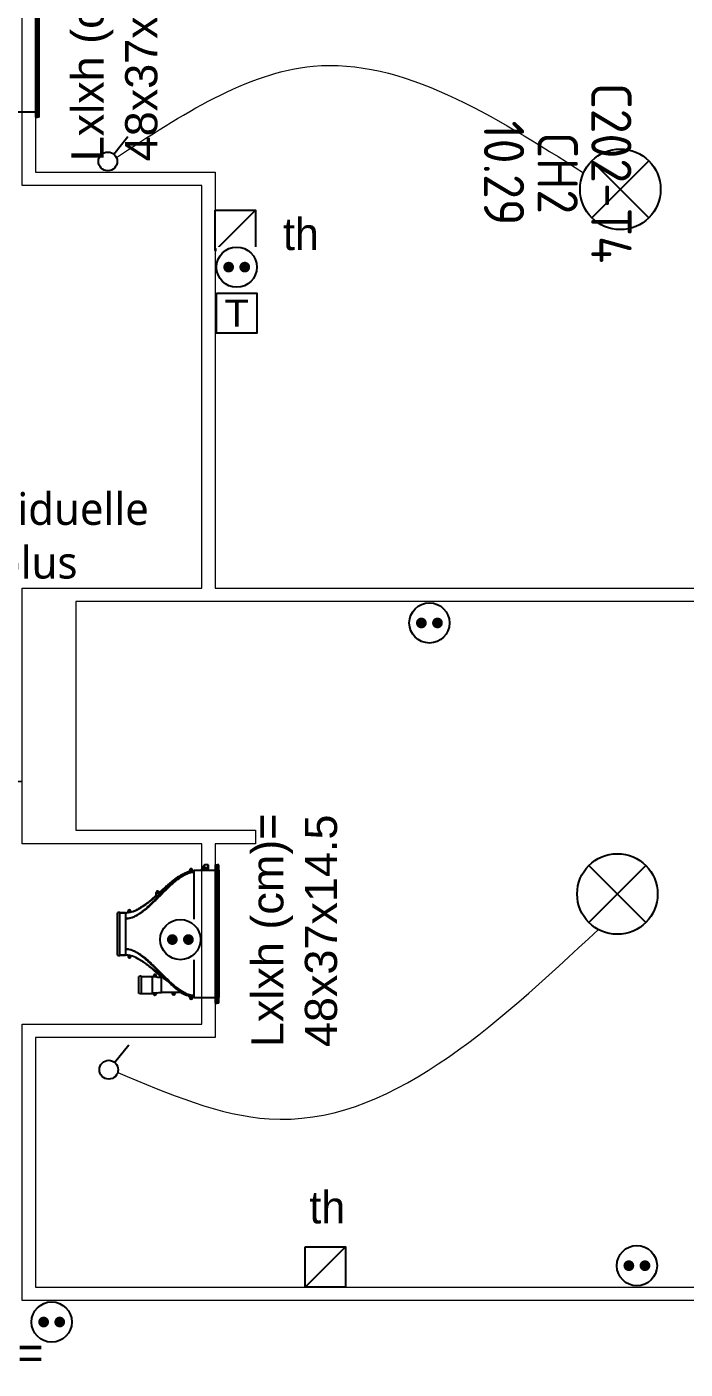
# Model space of a CAD drawing. Header units: millimetres. Extents: x 449410 to 506007, y -379864 to -318775.
# Drawn here: x 472084 to 474538, y -361281 to -356278 of the extents above; entities that cross this region are included whole.
import ezdxf
from ezdxf import colors
from ezdxf.entities.mleader import LeaderData, LeaderLine
from ezdxf.math import Vec2, Vec3

# ---------------------------------------------------------------- set-up
doc = ezdxf.new("R2010")
doc.units = ezdxf.units.MM
doc.set_wipeout_variables(frame=1)
doc.layers.add('_GAZELEC-RESERVATION', color=1, linetype='Continuous', lineweight=18)
for name, color, linetype in [('prlm-CHAUFF', 30, 'Continuous'), ('prlm-ELEC-CFA', 181, 'Continuous'), ('prlm-ELEC-CFO', 201, 'Continuous')]:
    doc.layers.add(name, color=color, linetype=linetype)
doc.layers.add('prlm-xpoly', color=7, linetype='Continuous', plot=False)
doc.styles.add('prlm-chauff', font='trebucbi.ttf', dxfattribs={"height": 18})
doc.styles.add('prlm-elec-cfa', font='comic.ttf', dxfattribs={"height": 12})
doc.styles.add('prlm-xpoly', font='isocp.shx', dxfattribs={"height": 15})
doc.styles.get("Standard").update_dxf_attribs({"font": 'arial.ttf'})

# ---------------------------------------------------------------- blocks, each defined once
blk = doc.blocks.new('xi.twintop')
at = {"layer": 'prlm-CHAUFF', "ltscale": 50}
for p, q in [((-8, 35.6), (8, 35.6)), ((-7.9, 36.5), (7.9, 36.5)), ((-7.9, 35.6), (-7.9, 33.5)), ((-7.9, 33.5), (-7.9, 35.6)), ((7.9, 35.6), (7.9, 33.5)), ((7.9, 33.5), (7.9, 35.6)), ((-8.61, 31.95), (-8.61, 32.05)), ((-8.61, 32.05), (-8.51, 32.05)), ((-8.51, 31.95), (-8.61, 31.95)), ((-8.51, 32.16), (-8.41, 32.16)), ((-8.51, 32.05), (-8.51, 32.16)), ((-8.51, 31.84), (-8.51, 31.95)), ((-8.41, 31.84), (-8.51, 31.84)), ((-7.9, 32.5), (-8.46, 32.5)), ((-8.46, 31.5), (-8.16, 31.5)), ((-8.41, 32.16), (-8.41, 32.05)), ((-8.41, 32.05), (-8.3, 32.05)), ((-8.3, 31.95), (-8.41, 31.95)), ((-8.41, 31.95), (-8.41, 31.84)), ((-8.3, 32.05), (-8.3, 31.95)), ((-8.16, 31.5), (-7.95, 32.18)), ((-7.9, 32.5), (-7.95, 32.18)), ((-5.67, 33.5), (-7.9, 33.5)), ((5.67, 33.5), (-5.67, 33.5)), ((7.9, 33.5), (5.67, 33.5)), ((7.95, 32.18), (7.9, 32.5)), ((7.9, 32.5), (8.46, 32.5)), ((8.16, 31.5), (7.95, 32.18)), ((8.46, 31.5), (8.16, 31.5)), ((8.3, 31.95), (8.3, 32.05)), ((8.3, 32.05), (8.41, 32.05)), ((8.41, 31.95), (8.3, 31.95)), ((8.41, 32.16), (8.51, 32.16)), ((8.41, 32.05), (8.41, 32.16)), ((8.41, 31.84), (8.41, 31.95)), ((8.51, 31.84), (8.41, 31.84)), ((8.51, 32.16), (8.51, 32.05)), ((8.51, 32.05), (8.61, 32.05)), ((8.61, 31.95), (8.51, 31.95)), ((8.51, 31.95), (8.51, 31.84)), ((8.61, 32.05), (8.61, 31.95)), ((-15.75, 27.6), (-22.25, 27.6)), ((-22.15, 28.5), (-15.85, 28.5)), ((-22.15, 27.6), (-22.15, 23.5)), ((-22.15, 27.6), (-22.15, 23.5)), ((-15.85, 27.6), (-15.85, 23.5)), ((-15.85, 27.6), (-15.85, 23.5)), ((-9.41, 28.48), (-9.41, 28.48)), ((9.12, 29.02), (9.09, 29.02)), ((9.41, 28.48), (9.38, 28.48)), ((-22.56, 22.55), (-22.45, 22.55)), ((-22.56, 22.45), (-22.56, 22.55)), ((-22.45, 22.45), (-22.56, 22.45)), ((-22.45, 22.66), (-22.35, 22.66)), ((-22.45, 22.55), (-22.45, 22.66)), ((-22.45, 22.34), (-22.45, 22.45)), ((-22.35, 22.34), (-22.45, 22.34)), ((-22.4, 23), (-21.97, 23)), ((-21.85, 22), (-22.4, 22)), ((-22.35, 22.66), (-22.35, 22.55)), ((-22.35, 22.55), (-22.24, 22.55)), ((-22.24, 22.45), (-22.35, 22.45)), ((-22.35, 22.45), (-22.35, 22.34)), ((-22.24, 22.55), (-22.24, 22.45)), ((-15.85, 23.5), (-22.15, 23.5)), ((-21.97, 23), (-21.85, 22.06)), ((-21.85, 22.06), (-21.85, 22)), ((-16.2, 19.84), (-14.13, 22)), ((-14.13, 22), (-16.2, 19.84)), ((-16.15, 22.06), (-16.03, 23)), ((-16.15, 22), (-16.15, 22.06)), ((-15.6, 22), (-16.15, 22)), ((-16.03, 23), (-15.6, 23)), ((-15.76, 22.45), (-15.76, 22.55)), ((-15.76, 22.55), (-15.65, 22.55)), ((-15.65, 22.45), (-15.76, 22.45)), ((-15.65, 22.66), (-15.55, 22.66)), ((-15.65, 22.55), (-15.65, 22.66)), ((-15.65, 22.34), (-15.65, 22.45)), ((-15.55, 22.34), (-15.65, 22.34)), ((-15.55, 22.66), (-15.55, 22.55)), ((-15.55, 22.55), (-15.44, 22.55)), ((-15.55, 22.45), (-15.55, 22.34)), ((-15.44, 22.45), (-15.55, 22.45)), ((-15.44, 22.55), (-15.44, 22.45)), ((14.83, 21), (13.83, 22)), ((13.83, 22), (15.44, 22)), ((15.44, 21), (14.83, 21)), ((15.28, 21.45), (15.28, 21.55)), ((15.28, 21.55), (15.39, 21.55)), ((15.39, 21.45), (15.28, 21.45)), ((15.39, 21.66), (15.49, 21.66)), ((15.39, 21.55), (15.39, 21.66)), ((15.39, 21.34), (15.39, 21.45)), ((15.49, 21.34), (15.39, 21.34)), ((15.49, 21.66), (15.49, 21.55)), ((15.49, 21.55), (15.6, 21.55)), ((15.49, 21.45), (15.49, 21.34)), ((15.6, 21.45), (15.49, 21.45)), ((15.6, 21.55), (15.6, 21.45)), ((-22.36, 15.45), (-22.36, 15.55)), ((-22.36, 15.55), (-22.25, 15.55)), ((-22.25, 15.45), (-22.36, 15.45)), ((-22.25, 15.66), (-22.15, 15.66)), ((-22.25, 15.55), (-22.25, 15.66)), ((-22.25, 15.34), (-22.25, 15.45)), ((-22.15, 15.34), (-22.25, 15.34)), ((-22.2, 16), (-21.65, 16)), ((-22.15, 15.66), (-22.15, 15.55)), ((-22.15, 15.55), (-22.04, 15.55)), ((-22.15, 15.45), (-22.15, 15.34)), ((-22.04, 15.45), (-22.15, 15.45)), ((-22.04, 15.55), (-22.04, 15.45)), ((-21.8, 20), (-16.2, 20)), ((-21.8, 16), (-21.8, 20)), ((-21.8, 16), (-21.8, 20)), ((-21.65, 16), (-21.65, 15)), ((-16.2, 19.84), (-16.2, 20)), ((-16.2, 19.84), (-16.2, 20)), ((-21.65, 15), (-22.2, 15)), ((-21.8, 12.88), (-21.8, 15)), ((-21.8, 12.88), (-21.8, 15)), ((-23.96, 8.95), (-23.96, 9.05)), ((-23.96, 9.05), (-23.85, 9.05)), ((-23.85, 8.95), (-23.96, 8.95)), ((-23.85, 9.16), (-23.75, 9.16)), ((-23.85, 9.05), (-23.85, 9.16)), ((-23.85, 8.84), (-23.85, 8.95)), ((-23.75, 8.84), (-23.85, 8.84)), ((-23.8, 9.5), (-23.19, 9.5)), ((-23.36, 8.5), (-23.8, 8.5)), ((-23.75, 9.16), (-23.75, 9.05)), ((-23.75, 9.05), (-23.64, 9.05)), ((-23.75, 8.95), (-23.75, 8.84)), ((-23.64, 8.95), (-23.75, 8.95)), ((23.7, 8), (-23.7, 8)), ((-23.7, 8), (-23.7, 0)), ((-23.64, 9.05), (-23.64, 8.95)), ((-23.36, 8.42), (-23.36, 8.5)), ((23.19, 9.5), (23.8, 9.5)), ((23.36, 8.42), (23.36, 8.5)), ((23.8, 8.5), (23.36, 8.5)), ((23.64, 8.95), (23.64, 9.05)), ((23.64, 9.05), (23.75, 9.05)), ((23.75, 8.95), (23.64, 8.95)), ((23.7, 8), (23.7, 0)), ((23.75, 9.16), (23.85, 9.16)), ((23.75, 9.05), (23.75, 9.16)), ((23.75, 8.84), (23.75, 8.95)), ((23.85, 8.84), (23.75, 8.84)), ((23.85, 9.16), (23.85, 9.05)), ((23.85, 9.05), (23.96, 9.05)), ((23.85, 8.95), (23.85, 8.84)), ((23.96, 8.95), (23.85, 8.95)), ((23.96, 9.05), (23.96, 8.95)), ((-25.75, 0), (-25.75, -0.73)), ((25.75, 0), (-25.75, 0)), ((24.18, 4.47), (23.7, 4.81)), ((24.06, 4.42), (23.7, 4.66)), ((23.7, 2.6), (24.06, 2.6)), ((23.7, 2.57), (23.73, 2.6)), ((23.79, 2.6), (23.88, 2.51)), ((23.88, 2.51), (23.97, 2.6)), ((24.04, 2.6), (24.13, 2.51)), ((24.06, 2.6), (24.06, 4.42)), ((24.64, 4.04), (24.06, 4.42)), ((24.64, 2.6), (24.06, 2.6)), ((24.13, 2.51), (24.22, 2.6)), ((24.2, 4.46), (24.18, 4.47)), ((24.18, 2.56), (24.24, 2.51)), ((24.54, 4.24), (24.2, 4.46)), ((24.24, 2.51), (24.3, 2.58)), ((24.28, 2.6), (24.37, 2.51)), ((24.35, 4.85), (24.33, 4.89)), ((24.35, 4.36), (24.35, 4.85)), ((24.35, 4.85), (24.36, 4.85)), ((24.37, 2.51), (24.46, 2.6)), ((24.41, 4.79), (24.43, 4.83)), ((24.41, 4.79), (24.41, 4.32)), ((25.01, 4.43), (24.41, 4.79)), ((24.42, 2.57), (24.48, 2.51)), ((24.43, 4.83), (25.04, 4.47)), ((24.48, 2.51), (24.56, 2.58)), ((24.54, 2.6), (24.63, 2.51)), ((24.63, 2.51), (24.72, 2.6)), ((24.64, 4.04), (24.72, 4.01)), ((24.64, 2.6), (24.64, 4.04)), ((24.72, 2.65), (24.64, 2.6)), ((24.64, 2.6), (24.64, 2.6)), ((25.66, 2.6), (24.64, 2.6)), ((24.7, 2.58), (24.77, 2.51)), ((24.72, 4.01), (24.72, 2.65)), ((24.72, 2.65), (25.71, 2.65)), ((24.73, 2.6), (24.82, 2.51)), ((24.77, 2.51), (24.79, 2.53)), ((24.82, 2.51), (24.91, 2.6)), ((24.9, 2.59), (24.98, 2.51)), ((24.98, 2.51), (25.07, 2.6)), ((25.04, 4.47), (25.01, 4.43)), ((25.01, 4.25), (25.01, 4.43)), ((25.02, 4.42), (25.01, 4.43)), ((25.06, 4.46), (25.02, 4.42)), ((25.02, 4.42), (25.02, 4.25)), ((25.28, 4.25), (25.02, 4.42)), ((25.02, 2.54), (25.05, 2.51)), ((25.04, 4.47), (25.06, 4.46)), ((25.05, 2.51), (25.09, 2.55)), ((25.06, 4.46), (25.39, 4.24)), ((25.06, 2.58), (25.13, 2.51)), ((25.13, 2.51), (25.22, 2.6)), ((25.19, 2.57), (25.25, 2.51)), ((25.25, 2.51), (25.34, 2.6)), ((25.27, 2.53), (25.29, 2.51)), ((25.29, 2.51), (25.32, 2.54)), ((25.31, 2.56), (25.36, 2.51)), ((25.36, 2.51), (25.45, 2.6)), ((25.4, 2.55), (25.44, 2.51)), ((25.44, 2.51), (25.53, 2.6)), ((25.48, 2.54), (25.51, 2.51)), ((25.51, 2.51), (25.6, 2.6)), ((25.53, 2.53), (25.55, 2.51)), ((25.55, 2.51), (25.64, 2.6)), ((25.71, 2.65), (25.66, 2.6)), ((25.66, 2.6), (25.66, 2.6)), ((25.71, 2.65), (25.71, 4.01)), ((25.75, 0), (25.75, -0.73)), ((-25.75, -0.81), (-25.75, -0.73)), ((-25.75, -0.73), (25.75, -0.73)), ((-25.75, -1.3), (-25.75, -0.81)), ((25.75, -0.81), (-25.75, -0.81)), ((-25.75, -1.3), (25.75, -1.3)), ((23.75, -0.99), (-23.75, -0.99)), ((-23.75, -1.06), (-23.75, -0.99)), ((-23.55, -0.99), (-23.75, -1.06)), ((-23.75, -1.06), (23.75, -1.06)), ((23.75, -1.11), (-23.75, -1.11)), ((-23.75, -1.16), (-23.75, -1.11)), ((-23.59, -1.11), (-23.75, -1.16)), ((-23.75, -1.16), (23.75, -1.16)), ((23.75, -1.2), (-23.75, -1.2)), ((-23.75, -1.23), (-23.75, -1.2)), ((-23.64, -1.2), (-23.75, -1.23)), ((-23.75, -1.23), (23.75, -1.23)), ((23.75, -1.26), (-23.75, -1.26)), ((-23.75, -1.28), (-23.75, -1.26)), ((-23.68, -1.26), (-23.75, -1.28)), ((-23.75, -1.28), (23.75, -1.28)), ((23.75, -1.29), (-23.75, -1.29)), ((-23.75, -1.3), (-23.75, -1.29)), ((-23.73, -1.29), (-23.75, -1.3)), ((-23.75, -1.3), (23.75, -1.3)), ((23.75, -1.06), (23.55, -0.99)), ((23.75, -1.16), (23.59, -1.11)), ((23.75, -1.23), (23.64, -1.2)), ((23.75, -1.28), (23.68, -1.26)), ((23.75, -1.3), (23.73, -1.29)), ((23.75, -0.99), (23.75, -1.06)), ((23.75, -1.11), (23.75, -1.16)), ((23.75, -1.2), (23.75, -1.23)), ((23.75, -1.26), (23.75, -1.28)), ((23.75, -1.29), (23.75, -1.3)), ((25.75, -0.73), (25.75, -0.81)), ((25.75, -1.3), (25.75, -0.81))]:
    blk.add_line(p, q, dxfattribs=at)
for centre, radius in [((-8.46, 32), 0.3), ((-8.46, 32), 0.25), ((8.46, 32), 0.3), ((8.46, 32), 0.25), ((-22.4, 22.5), 0.3), ((-22.4, 22.5), 0.25), ((-15.6, 22.5), 0.3), ((-15.6, 22.5), 0.25), ((15.44, 21.5), 0.3), ((15.44, 21.5), 0.25), ((-22.2, 15.5), 0.3), ((-22.2, 15.5), 0.25), ((-23.8, 9), 0.3), ((-23.8, 9), 0.25), ((23.8, 9), 0.3), ((23.8, 9), 0.25)]:
    blk.add_circle(centre, radius, dxfattribs=at)
for centre, radius, start, end in [((-6.01, 35.83), 2, 160.5755, 186.7441), ((-6.01, 35.83), 2, 160.5755, 186.7441), ((6.01, 35.83), 2, 353.2559, 19.4245), ((6.01, 35.83), 2, 353.2559, 19.4245), ((-19.51, 34.47), 11.74, 332.3321, 345.441), ((-19.16, 34.32), 11.35, 332.1374, 345.6929), ((-8.46, 32), 0.5, 90, 270), ((-15.67, 33.51), 7.77, 352.5456, 359.9423), ((-15.72, 33.51), 7.82, 352.5763, 359.9264), ((-15.07, 33.49), 7.17, 352.0923, 353.5448), ((-15.07, 33.49), 7.17, 353.9053, 0.1157), ((15.11, 33.49), 7.25, 179.9215, 187.8382), ((15.67, 33.51), 7.77, 180.0577, 187.4544), ((15.72, 33.51), 7.82, 180.0736, 187.4237), ((21.1, 34.98), 13.43, 192.9954, 216.0824), ((19.16, 34.32), 11.35, 194.4106, 207.8626), ((8.46, 32), 0.5, 270, 90), ((-20.26, 27.83), 2, 160.5755, 186.7441), ((-20.26, 27.83), 2, 160.5755, 186.7441), ((-17.74, 27.83), 2, 353.2559, 19.4245), ((-17.74, 27.83), 2, 353.2559, 19.4245), ((-43.13, 48.06), 39, 319.3887, 329.86), ((-43.13, 48.06), 39, 319.3887, 329.8601), ((-26.92, 38.17), 20.01, 331.0483, 332.7983), ((-26.92, 38.17), 20.01, 331.0482, 332.7982), ((26.92, 38.17), 20.01, 207.2018, 208.9518), ((43.13, 48.06), 39, 210.1399, 220.6113), ((43.13, 48.06), 39, 212.5506, 220.6113), ((-22.4, 22.5), 0.5, 90, 270), ((-15.6, 22.5), 0.5, 270, 90), ((-22.51, 30.1), 11.66, 315.9701, 320.4245), ((-22.76, 30.33), 11.99, 316.0326, 320.3619), ((22.51, 30.1), 11.66, 219.5755, 224.0299), ((22.76, 30.33), 11.99, 219.6381, 223.9674), ((15.44, 21.5), 0.5, 270, 90), ((-22.2, 15.5), 0.5, 90, 270), ((-2.48, -0.77), 23.65, 136.4099, 144.7501), ((-44.74, 40.05), 35.1, 315.7111, 319.5265), ((-11.41, 6.64), 12.12, 163.7263, 166.3852), ((-23.8, 9), 0.5, 90, 270), ((17.64, -7.23), 13.85, 61.9182, 64.0515), ((17.76, -6.88), 13.43, 62.115, 63.7632), ((23.8, 9), 0.5, 270, 90), ((18.29, -6.04), 12.5, 61.3177, 61.5903), ((24.75, 5.45), 0.703, 233.033, 242.9325), ((24.72, 5.11), 0.448, 214.6713, 225.4982), ((25.88, 4.92), 0.836, 234.1326, 239.2425), ((18.29, -6.04), 12.5, 53.7494, 55.0637)]:
    blk.add_arc(centre, radius, start, end, dxfattribs=at)
blk.add_ellipse((0, 15.55), major_axis=(2.49, 0.57), ratio=0.600775, dxfattribs=at)
for points, knots in [([(-5.67, 33.5), (-5.67, 33.33), (-5.68, 33.16), (-5.7, 32.82), (-5.72, 32.65), (-5.8, 32.15), (-5.87, 31.82), (-6.05, 31.16), (-6.16, 30.84), (-6.41, 30.21), (-6.55, 29.9), (-7, 29), (-7.34, 28.43), (-8.08, 27.34), (-8.47, 26.81), (-9.69, 25.27), (-10.57, 24.3), (-12.38, 22.39), (-13.32, 21.46), (-15.19, 19.6), (-16.12, 18.67), (-17.95, 16.77), (-18.84, 15.8), (-20.08, 14.27), (-20.47, 13.75), (-21.03, 12.94), (-21.21, 12.66), (-21.55, 12.09), (-21.72, 11.8), (-22.17, 10.91), (-22.43, 10.31), (-22.7, 9.36), (-22.77, 9.03), (-22.86, 8.47), (-22.88, 8.24), (-22.89, 8)], [0, 0, 0, 0, 0.015625, 0.015625, 0.03125, 0.03125, 0.0625, 0.0625, 0.09375, 0.09375, 0.125, 0.125, 0.1875, 0.1875, 0.25, 0.25, 0.375, 0.375, 0.5, 0.5, 0.625, 0.625, 0.75, 0.75, 0.8125, 0.8125, 0.84375, 0.84375, 0.875, 0.875, 0.9375, 0.9375, 0.96875, 0.96875, 0.9907189, 0.9907189, 0.9907189, 0.9907189]), ([(-18.04, 17.26), (-16.85, 18.51), (-15.59, 19.7), (-13.1, 22.1), (-11.85, 23.3), (-10.07, 25.17), (-9.49, 25.81), (-8.39, 27.13), (-7.87, 27.82), (-7.16, 28.91), (-6.93, 29.29), (-6.52, 30.07), (-6.33, 30.48), (-6.02, 31.31), (-5.89, 31.74), (-5.76, 32.39), (-5.73, 32.61), (-5.69, 32.95), (-5.69, 33.06), (-5.67, 33.28), (-5.67, 33.39), (-5.67, 33.5)], [0, 0, 0, 0, 0.25, 0.25, 0.5, 0.5, 0.625, 0.625, 0.75, 0.75, 0.8125, 0.8125, 0.875, 0.875, 0.9375, 0.9375, 0.96875, 0.96875, 0.984375, 0.984375, 1, 1, 1, 1]), ([(5.67, 33.5), (5.67, 33.33), (5.68, 33.16), (5.71, 32.81), (5.73, 32.64), (5.81, 32.14), (5.88, 31.8), (6.08, 31.14), (6.2, 30.82), (6.47, 30.19), (6.62, 29.88), (7.1, 28.98), (7.46, 28.42), (8.23, 27.34), (8.65, 26.82), (9.93, 25.3), (10.84, 24.34), (12.72, 22.46), (13.69, 21.54), (15.61, 19.69), (16.57, 18.77), (18.43, 16.87), (19.34, 15.9), (20.59, 14.36), (20.99, 13.83), (21.55, 13), (21.73, 12.72), (22.07, 12.15), (22.24, 11.85), (22.69, 10.95), (22.94, 10.33), (23.21, 9.37), (23.28, 9.05), (23.36, 8.48), (23.38, 8.24), (23.39, 8)], [0, 0, 0, 0, 0.015625, 0.015625, 0.03125, 0.03125, 0.0625, 0.0625, 0.09375, 0.09375, 0.125, 0.125, 0.1875, 0.1875, 0.25, 0.25, 0.375, 0.375, 0.5, 0.5, 0.625, 0.625, 0.75, 0.75, 0.8125, 0.8125, 0.84375, 0.84375, 0.875, 0.875, 0.9375, 0.9375, 0.96875, 0.96875, 0.9908046, 0.9908046, 0.9908046, 0.9908046]), ([(22.89, 8), (22.88, 8.24), (22.86, 8.47), (22.77, 9.03), (22.7, 9.36), (22.43, 10.31), (22.17, 10.91), (21.72, 11.8), (21.55, 12.09), (21.21, 12.66), (21.03, 12.94), (20.47, 13.75), (20.08, 14.27), (18.84, 15.8), (17.95, 16.77), (16.12, 18.67), (15.18, 19.6), (13.32, 21.46), (12.38, 22.39), (10.57, 24.3), (9.69, 25.27), (8.47, 26.81), (8.08, 27.34), (7.34, 28.43), (7, 29), (6.55, 29.9), (6.41, 30.21), (6.16, 30.84), (6.05, 31.16), (5.87, 31.82), (5.79, 32.15), (5.72, 32.65), (5.7, 32.82), (5.68, 33.16), (5.67, 33.33), (5.67, 33.5)], [0.0092808, 0.0092808, 0.0092808, 0.0092808, 0.03125, 0.03125, 0.0625, 0.0625, 0.125, 0.125, 0.15625, 0.15625, 0.1875, 0.1875, 0.25, 0.25, 0.375, 0.375, 0.5, 0.5, 0.625, 0.625, 0.75, 0.75, 0.8125, 0.8125, 0.875, 0.875, 0.90625, 0.90625, 0.9375, 0.9375, 0.96875, 0.96875, 0.984375, 0.984375, 1, 1, 1, 1]), ([(-8.9, 29.46), (-9.06, 29.12), (-9.43, 28.41), (-10.08, 27.35), (-10.83, 26.27), (-11.65, 25.18), (-12.54, 24.1), (-13.65, 22.81), (-14.86, 21.46), (-15.81, 20.43), (-16.2, 20)], [0.1568082, 0.1568082, 0.1568082, 0.1568082, 0.2305418, 0.3149874, 0.4025619, 0.4929385, 0.5856877, 0.6803551, 0.8317746, 0.9509578, 0.9509578, 0.9509578, 0.9509578]), ([(14.38, 22), (14.06, 22.36), (13.37, 23.14), (12.33, 24.35), (11.38, 25.54), (10.58, 26.62), (9.93, 27.59), (9.37, 28.52), (9.05, 29.15), (8.91, 29.44)], [0.5730592, 0.5730592, 0.5730592, 0.5730592, 0.626259, 0.6884084, 0.7489718, 0.7930827, 0.8358988, 0.8773199, 0.9123747, 0.9123747, 0.9123747, 0.9123747]), ([(23.19, 9.5), (23.12, 9.79), (23.04, 10.07), (22.86, 10.64), (22.75, 10.92), (22.41, 11.74), (22.14, 12.27), (21.56, 13.3), (21.24, 13.8), (20.57, 14.77), (20.21, 15.25), (19.11, 16.65), (18.33, 17.54), (16.73, 19.29), (15.91, 20.15), (15.09, 21)], [0, 0, 0, 0, 0.0625, 0.0625, 0.125, 0.125, 0.25, 0.25, 0.375, 0.375, 0.5, 0.5, 0.75, 0.75, 1, 1, 1, 1]), ([(21.4, 13.55), (21.3, 13.71), (20.98, 14.2), (20.41, 15.02), (19.67, 15.99), (18.88, 16.96), (17.95, 18.04), (16.9, 19.22), (15.98, 20.24), (15.44, 20.84), (15.29, 21)], [0.1694223, 0.1694223, 0.1694223, 0.1694223, 0.1906001, 0.2339285, 0.2787061, 0.3247019, 0.3716424, 0.4351709, 0.4991397, 0.523565, 0.523565, 0.523565, 0.523565]), ([(-23.39, 8), (-23.38, 8.28), (-23.35, 8.55), (-23.25, 9.19), (-23.16, 9.55), (-22.84, 10.61), (-22.54, 11.29), (-21.83, 12.6), (-21.42, 13.22), (-20.56, 14.41), (-20.09, 14.98), (-19.62, 15.54)], [0.0331631, 0.0331631, 0.0331631, 0.0331631, 0.125, 0.125, 0.25, 0.25, 0.5, 0.5, 0.75, 0.75, 1, 1, 1, 1]), ([(-18.04, 17.26), (-17.81, 17.52), (-17.58, 17.79), (-17.17, 18.3), (-16.98, 18.55), (-16.64, 19.03), (-16.49, 19.25), (-16.32, 19.53), (-16.28, 19.62), (-16.22, 19.76), (-16.2, 19.81), (-16.2, 19.84)], [0, 0, 0, 0, 0.25, 0.25, 0.5, 0.5, 0.75, 0.75, 0.875, 0.875, 1, 1, 1, 1]), ([(-1.94, 14.63), (-1.21, 15.35), (-0.84, 15.44), (-0.45, 15.4), (0.16, 15.33), (0.81, 14.93), (1.54, 15.51)], [0, 0, 0, 0, 0.389075, 0.389075, 0.389075, 1, 1, 1, 1]), ([(-1.63, 15.67), (-0.9, 16.39), (-0.53, 16.49), (-0.14, 16.44), (0.47, 16.38), (1.12, 15.98), (1.85, 16.55)], [0, 0, 0, 0, 0.389075, 0.389075, 0.389075, 1, 1, 1, 1]), ([(-23.19, 9.5), (-23.12, 9.8), (-23.04, 10.09), (-22.9, 10.53), (-22.84, 10.67), (-22.74, 10.96), (-22.68, 11.1), (-22.5, 11.53), (-22.37, 11.8), (-22.1, 12.35), (-21.95, 12.61), (-21.8, 12.88)], [0, 0, 0, 0, 0.25, 0.25, 0.375, 0.375, 0.5, 0.5, 0.75, 0.75, 1, 1, 1, 1]), ([(-21.8, 12.88), (-21.96, 12.6), (-22.11, 12.32), (-22.4, 11.74), (-22.54, 11.45), (-22.78, 10.85), (-22.89, 10.55), (-23.01, 10.17), (-23.03, 10.1), (-23.05, 10.03)], [0, 0, 0, 0, 0.25, 0.25, 0.5, 0.5, 0.75, 0.75, 0.8062429, 0.8062429, 0.8062429, 0.8062429]), ([(24.24, 4.96), (24.23, 4.96), (24.23, 4.96), (24.22, 4.97), (24.2, 4.97), (24.19, 4.97), (24.18, 4.98), (24.16, 4.98), (24.15, 4.98), (24.13, 4.99), (24.11, 4.99), (24.09, 4.99), (24.08, 4.99), (24.05, 4.99), (24.02, 4.99), (23.98, 4.99), (23.93, 4.98), (23.89, 4.98), (23.84, 4.97), (23.78, 4.96), (23.74, 4.95), (23.71, 4.95), (23.7, 4.94)], [0.1059402, 0.1059402, 0.1059402, 0.1059402, 0.1359504, 0.1694868, 0.202886, 0.2361704, 0.2693627, 0.3024859, 0.3355633, 0.3686184, 0.401675, 0.434757, 0.4678887, 0.5010941, 0.5629781, 0.6246926, 0.6863942, 0.7482374, 0.8103737, 0.8729511, 0.9361135, 0.9654522, 0.9654522, 0.9654522, 0.9654522]), ([(23.7, 4.91), (23.71, 4.91), (23.72, 4.91), (23.74, 4.92), (23.78, 4.92), (23.81, 4.93), (23.83, 4.93), (23.86, 4.94), (23.89, 4.94), (23.92, 4.95), (23.94, 4.95), (23.97, 4.95), (23.99, 4.96), (24.02, 4.96), (24.04, 4.96), (24.06, 4.96), (24.08, 4.96), (24.11, 4.96), (24.14, 4.96), (24.18, 4.96), (24.21, 4.95), (24.24, 4.95), (24.26, 4.94), (24.28, 4.93), (24.3, 4.92), (24.32, 4.91), (24.33, 4.9), (24.33, 4.89)], [0.053874, 0.053874, 0.053874, 0.053874, 0.0607104, 0.0907643, 0.1206402, 0.1503557, 0.1799287, 0.2093776, 0.238721, 0.2679778, 0.2971672, 0.3263086, 0.3554219, 0.3845269, 0.4136437, 0.4427926, 0.4719939, 0.5012681, 0.5562327, 0.6110034, 0.6657154, 0.7205017, 0.7754929, 0.8308166, 0.8865967, 0.9429527, 1, 1, 1, 1]), ([(24.35, 4.85), (24.35, 4.86), (24.35, 4.86), (24.34, 4.87), (24.33, 4.88), (24.32, 4.88), (24.31, 4.89), (24.3, 4.89), (24.29, 4.9), (24.28, 4.9), (24.26, 4.91), (24.25, 4.91), (24.23, 4.91), (24.22, 4.92), (24.2, 4.92), (24.18, 4.92), (24.17, 4.92), (24.15, 4.92), (24.12, 4.92), (24.09, 4.92), (24.05, 4.92), (24, 4.92), (23.95, 4.91), (23.9, 4.9), (23.85, 4.89), (23.79, 4.88), (23.74, 4.87), (23.71, 4.86), (23.7, 4.86)], [0, 0, 0, 0, 0.0300773, 0.0600539, 0.0899314, 0.1197114, 0.1493956, 0.1789856, 0.2084831, 0.2378898, 0.2672073, 0.2964374, 0.3255817, 0.3546421, 0.3836203, 0.4125181, 0.4413372, 0.4700795, 0.4987468, 0.5532579, 0.6080368, 0.6630958, 0.7184471, 0.7741027, 0.8300742, 0.8863734, 0.9430116, 0.9677174, 0.9677174, 0.9677174, 0.9677174]), ([(24.65, 4.2), (24.65, 4.2), (24.64, 4.2), (24.64, 4.2), (24.63, 4.2), (24.63, 4.2), (24.62, 4.2), (24.61, 4.21), (24.6, 4.21), (24.59, 4.21), (24.58, 4.22), (24.55, 4.23), (24.54, 4.24), (24.54, 4.24)], [0, 0, 0, 0, 0.061789, 0.122374, 0.182441, 0.242697, 0.303842, 0.366548, 0.43144, 0.49908, 0.668346, 0.832646, 1, 1, 1, 1]), ([(25.45, 4.21), (25.44, 4.21), (25.44, 4.22), (25.43, 4.22), (25.41, 4.23), (25.4, 4.23), (25.39, 4.24), (25.37, 4.24), (25.36, 4.25), (25.34, 4.25), (25.32, 4.25), (25.3, 4.26), (25.29, 4.26), (25.27, 4.26), (25.24, 4.26), (25.22, 4.26), (25.2, 4.26), (25.17, 4.26), (25.13, 4.26), (25.08, 4.26), (25.03, 4.26), (24.97, 4.25), (24.91, 4.24), (24.85, 4.24), (24.79, 4.23), (24.72, 4.21), (24.67, 4.21), (24.65, 4.2)], [0.0304712, 0.0304712, 0.0304712, 0.0304712, 0.0599457, 0.0897682, 0.1195016, 0.1491541, 0.1787343, 0.2082505, 0.2377114, 0.2671256, 0.2965018, 0.3258487, 0.355175, 0.3844897, 0.4138015, 0.4431194, 0.4724522, 0.5018089, 0.5568669, 0.611863, 0.6668562, 0.7219052, 0.7770682, 0.8324028, 0.8879658, 0.9438132, 1, 1, 1, 1]), ([(25.71, 4.01), (25.69, 4.04), (25.65, 4.06), (25.55, 4.09), (25.48, 4.1), (25.35, 4.1), (25.31, 4.1), (25.21, 4.09), (25.16, 4.09), (24.98, 4.06), (24.86, 4.04), (24.72, 4.01)], [0, 0, 0, 0, 0.25, 0.25, 0.5, 0.5, 0.625, 0.625, 0.75, 0.75, 1, 1, 1, 1])]:
    blk.add_open_spline(points, degree=3, knots=knots, dxfattribs=at)
for points in [[(-22.15, 23.5), (-22.15, 23.33), (-22.14, 23.17), (-22.13, 23)], [(-22.15, 23.5), (-22.15, 23.33), (-22.14, 23.17), (-22.13, 23)], [(-22.01, 22), (-21.91, 21.33), (-21.8, 20.67), (-21.8, 20)], [(-22.01, 22), (-21.91, 21.33), (-21.8, 20.67), (-21.8, 20)], [(-15.99, 22), (-16.09, 21.33), (-16.2, 20.67), (-16.2, 20)], [(-15.99, 22), (-16.09, 21.33), (-16.2, 20.67), (-16.2, 20)], [(-15.85, 23.5), (-15.85, 23.33), (-15.86, 23.17), (-15.87, 23)], [(-15.85, 23.5), (-15.85, 23.33), (-15.86, 23.17), (-15.87, 23)], [(-0.55, 15.04), (-0.94, 15.09), (-1.32, 14.99), (-1.94, 14.63)], [(-1.78, 15.16), (-1.06, 15.88), (-0.68, 15.97), (-0.29, 15.93)], [(-0.39, 15.58), (-0.78, 15.62), (-1.16, 15.52), (-1.78, 15.16)], [(-0.23, 16.09), (-0.63, 16.13), (-1.01, 16.03), (-1.63, 15.67)], [(1.54, 15.51), (0.72, 14.57), (0.07, 14.98), (-0.55, 15.04)], [(1.7, 16.04), (0.88, 15.1), (0.23, 15.51), (-0.39, 15.58)], [(-0.29, 15.93), (0.32, 15.87), (0.96, 15.47), (1.7, 16.04)], [(1.85, 16.55), (1.03, 15.62), (0.38, 16.02), (-0.23, 16.09)], [(-23.19, 9.5), (-23.26, 9.17), (-23.32, 8.84), (-23.36, 8.5)], [(23.36, 8.5), (23.32, 8.84), (23.26, 9.17), (23.19, 9.5)]]:
    blk.add_open_spline(points, degree=3, dxfattribs=at)
at = {"layer": 'prlm-CHAUFF', "ltscale": 50, "insert": (-42.19, -13.41), "char_height": 12, "width": 139.7925, "attachment_point": 1}
blk.add_mtext('Lxlxh (cm)= 48x37x14.5', dxfattribs=at)
blk = doc.blocks.new('xi.th-ch')
at = {"layer": 'prlm-CHAUFF', "color": 0, "linetype": 'ByBlock', "lineweight": -2, "flags": 128}
blk.add_lwpolyline([(-7.5, 7.5), (7.5, 7.5), (7.5, -7.5), (-7.5, -7.5)], close=True, dxfattribs=at)
at = {"layer": 'prlm-CHAUFF', "color": 0}
blk.add_lwpolyline([(-7.5, -7.5), (7.5, 7.5)], dxfattribs=at)
blk = doc.blocks.new('xi.PC')
at = {"color": 0, "lineweight": 5}
blk.add_wipeout([(-7.5, -7.5), (7.5, -7.5), (7.5, 7.5), (-7.5, 7.5)], dxfattribs=at).dxf.layer = 'prlm-ELEC-CFO'
at = {"layer": 'prlm-ELEC-CFO', "color": 0, "linetype": 'ByBlock', "lineweight": 5, "const_width": 2}
for points in [[(-4, 0, 1), (-2, 0, 1)], [(2, 0, 1), (4, 0, 1)]]:
    blk.add_lwpolyline(points, format="xyb", close=True, dxfattribs=at)
at = {"layer": 'prlm-ELEC-CFO', "color": 0, "linetype": 'ByBlock', "lineweight": -2}
blk.add_circle((0, 0), 7.5, dxfattribs=at)
blk = doc.blocks.new('xi.SA')
at = {"layer": 'prlm-ELEC-CFO', "color": 0}
blk.add_lwpolyline([(0.2, -1.28), (5.5, 5.28)], dxfattribs=at)
blk.add_circle((-2, -4), 3.5, dxfattribs=at)
blk = doc.blocks.new('xi.PTCE')
at = {"layer": 'prlm-ELEC-CFO', "color": 0}
for points in [[(-10.61, 10.61), (10.61, -10.61)], [(10.61, 10.61), (-10.61, -10.61)]]:
    blk.add_lwpolyline(points, dxfattribs=at)
at = {"layer": 'prlm-ELEC-CFO', "color": 0, "linetype": 'ByBlock'}
blk.add_circle((0, 0), 15, dxfattribs=at)
blk = doc.blocks.new('xi.TEL')
at = {"layer": 'prlm-ELEC-CFA', "color": 0, "linetype": 'ByBlock', "lineweight": -2, "flags": 128}
blk.add_lwpolyline([(-7.5, 7.5), (7.5, 7.5), (7.5, -7.5), (-7.5, -7.5)], close=True, dxfattribs=at)
at = {"layer": 'prlm-ELEC-CFA', "color": 0, "linetype": 'ByBlock', "insert": (0, 0), "char_height": 10, "width": 11.36, "attachment_point": 5}
blk.add_mtext('{\\fVerdana|b0|i0|c0|p34;T}', dxfattribs=at)

msp = doc.modelspace()

# ---------------------------------------------------------------- linework, layer by layer
at = {"layer": 'prlm-ELEC-CFO', "lineweight": 13}
msp.add_spline([(472417.262, -356765.131), (473150.438, -356424.817), (474159.329, -356822.044)], degree=3, dxfattribs=at)
at = {"layer": 'prlm-xpoly', "lineweight": 0}
for points in [[(469428, -356849.285), (470878.307, -356849.285), (470878.45, -359090.285), (472065.902, -359090.268), (472065.902, -358369.875), (472735.876, -358369.875), (472735.876, -356869.866), (472065.918, -356869.866), (472065.902, -354552.808), (470876.066, -354552.808), (470876.086, -355284.721), (469428, -355284.721)], [(476262.8, -358369.876), (476262.8, -355869.876), (474788.827, -355869.877), (474789.379, -355191.831), (473365.949, -355191.87), (473365.967, -355869.876), (472115.902, -355869.876), (472115.902, -356819.866), (472785.876, -356819.866), (472785.876, -358369.813)], [(472265.902, -359272.68), (472935.902, -359272.683), (472935.902, -359322.683), (472785.902, -359322.683), (472785.902, -360044.764), (472115.902, -360044.764), (472115.901, -360975.14), (476262.799, -360975.14), (476262.8, -358419.876), (472265.902, -358419.875)], [(469527.999, -364904.864), (476262.799, -364904.864), (476262.799, -361025.14), (472065.901, -361025.14), (472065.902, -359994.764), (472735.902, -359994.764), (472735.902, -359322.683), (472065.902, -359322.683), (472065.902, -359090.268), (469498.365, -359090.285), (469498.377, -361560.615), (470127.85, -361560.615), (470127.85, -362524.948), (469527.999, -362524.948)]]:
    msp.add_lwpolyline(points, close=True, dxfattribs=at)

# ---------------------------------------------------------------- block references
at = {"layer": 'prlm-CHAUFF', "xscale": 10, "yscale": 10, "zscale": 10}
for p, rotation in [((472115.902, -356357.693), 90.0000000000002), ((472785.902, -359658.723), 89.99999333251577)]:
    msp.add_blockref('xi.twintop', p, dxfattribs=dict(at, rotation=rotation))
for name, p in [('xi.th-ch', (472860.876, -357036.418)), ('xi.twintop', (471697.097, -361025.14)), ('xi.th-ch', (473196.061, -360900.14))]:
    msp.add_blockref(name, p, dxfattribs=at)
at = {"layer": 'prlm-ELEC-CFA', "xscale": 10, "yscale": 10, "zscale": 10}
msp.add_blockref('xi.TEL', (472865.876, -357345.317), dxfattribs=at)
at = {"layer": 'prlm-ELEC-CFO', "xscale": 10, "yscale": 10, "zscale": 10}
for name, p in [('xi.SA', (472405.515, -356739.866)), ('xi.PTCE', (474296.004, -356883.85)), ('xi.PTCE', (474285.077, -359509.986)), ('xi.SA', (472408.847, -360124.764))]:
    msp.add_blockref(name, p, dxfattribs=at)

# ---------------------------------------------------------------- texts
at = {"layer": 'prlm-CHAUFF', "insert": (470897.894, -358014.376), "char_height": 120, "width": 1804.18078, "attachment_point": 1, "style": 'prlm-chauff'}
msp.add_mtext('Chaudière individuelle Chappée Initiaplus Compact 28 ', dxfattribs=at)
at = {"layer": 'prlm-xpoly', "lineweight": 20, "insert": (474062.62, -356823.198), "char_height": 150, "attachment_point": 5, "rotation": 269.999993, "line_spacing_factor": 0.8, "style": 'prlm-xpoly'}
msp.add_mtext('C202-T4\\PCH2\\P10.29', dxfattribs=at)

# ---------------------------------------------------------------- leaders
at = {"layer": '_GAZELEC-RESERVATION', "color": 6}
ml = msp.add_multileader_mtext('Standard', dxfattribs=at)
ml.set_content('résa n°35\\P300x500 en dalle haute', color=6)
ml.set_leader_properties()
ml.build(insert=Vec2(0, 0))
ml.multileader.update_dxf_attribs({"has_text_frame": 1, "arrow_head_size": 80, "scale": 20})
ctx = ml.context
ctx.base_point, ctx.scale, ctx.char_height, ctx.arrow_head_size, ctx.landing_gap_size, ctx.plane_origin = Vec3(468022.254, -356410.742), 20, 80, 80, 40, Vec3(462471.016, -356212.365)
notes = []
notes.append((ctx, [(0, (1, 1, 0), (469344.841, -356410.742), (-1, 0), 89.845, [(0, [(470125.28, -355105.208)], 0, [])])]))
ctx.mtext.insert, ctx.mtext.width, ctx.mtext.flow_direction = Vec3(468062.254, -356370.033), 1568.85041, 5
ml = msp.add_multileader_mtext('Standard', dxfattribs=at)
ml.set_content('résa n°37\\P200x200 en dalle haute', color=6)
ml.set_leader_properties()
ml.build(insert=Vec2(0, 0))
ml.multileader.update_dxf_attribs({"has_text_frame": 1, "arrow_head_size": 80, "scale": 20})
ctx = ml.context
ctx.base_point, ctx.scale, ctx.char_height, ctx.arrow_head_size, ctx.landing_gap_size, ctx.plane_origin = Vec3(467466.796, -358899.662), 20, 80, 80, 40, Vec3(461916.977, -358701.285)
notes.append((ctx, [(0, (1, 1, 0), (468790.802, -358899.662), (-1, 0), 89.845, [(0, [(469558.756, -358760.206)], 0, [])])]))
ctx.mtext.insert, ctx.mtext.width, ctx.mtext.flow_direction = Vec3(467506.796, -358858.98), 1568.85041, 5
ml = msp.add_multileader_mtext('Standard', dxfattribs=at)
ml.set_content('résa n°38\\P300x400 en dalle haute', color=6)
ml.set_leader_properties()
ml.build(insert=Vec2(0, 0))
ml.multileader.update_dxf_attribs({"has_text_frame": 1, "arrow_head_size": 80, "scale": 20})
ctx = ml.context
ctx.base_point, ctx.scale, ctx.char_height, ctx.arrow_head_size, ctx.landing_gap_size, ctx.plane_origin = Vec3(467468.237, -359259.911), 20, 80, 80, 40, Vec3(461916.999, -359061.534)
notes.append((ctx, [(0, (1, 1, 0), (468790.824, -359259.911), (-1, 0), 89.845, [(0, [(470034.672, -358859.626)], 0, [])])]))
ctx.mtext.insert, ctx.mtext.width, ctx.mtext.flow_direction = Vec3(467508.237, -359219.202), 1568.85041, 5
for ctx, leaders in notes:
    for number, flags, end, landing, length, lines in leaders:
        leader = LeaderData()
        leader.index, (leader.has_last_leader_line, leader.has_dogleg_vector, leader.attachment_direction) = number, flags
        leader.last_leader_point, leader.dogleg_vector, leader.dogleg_length = Vec3(end), Vec3(landing), length
        for number, points, colour, breaks in lines:
            line = LeaderLine()
            line.index, line.vertices, line.color, line.breaks = number, Vec3.list(points), colors.encode_raw_color(colour), breaks
            leader.lines.append(line)
        ctx.leaders.append(leader)

# ---------------------------------------------------------------- next in the draw order: block references
at = {"layer": 'prlm-ELEC-CFO', "xscale": 10, "yscale": 10, "zscale": 10}
for p in [(472865.876, -357173.851), (473584.362, -358499.876), (472655.902, -359679.822), (474357.828, -360895.14), (472176.123, -361105.14)]:
    msp.add_blockref('xi.PC', p, dxfattribs=at)

# ---------------------------------------------------------------- next in the draw order: texts
at = {"layer": 'prlm-CHAUFF', "lineweight": 20, "char_height": 120, "attachment_point": 5, "line_spacing_factor": 0.8, "style": 'prlm-elec-cfa', "bg_fill": 3, "box_fill_scale": 1.1, "bg_fill_color": 256, "bg_fill_transparency": 0}
for insert in [(473105.052, -357051.003), (473203.788, -360678.276)]:
    msp.add_mtext('th', dxfattribs=dict(at, insert=insert))

# ---------------------------------------------------------------- next in the draw order: linework, layer by layer
at = {"layer": 'prlm-ELEC-CFO', "lineweight": 13}
for points in [[(471936.297, -359266.274), (471679.171, -359428.426), (471661.13, -361601.129), (472566.508, -362582.588)], [(472422.311, -360175.02), (472987.032, -360348.095), (474214.251, -359642.212)]]:
    msp.add_spline(points, degree=3, dxfattribs=at)

# ---------------------------------------------------------------- next in the draw order: leaders
at = {"layer": '_GAZELEC-RESERVATION', "color": 6}
ml = msp.add_multileader_mtext('Standard', dxfattribs=at)
ml.set_content('résa n°36\\P300x400 en dalle haute', color=6)
ml.set_leader_properties()
ml.build(insert=Vec2(0, 0))
ml.multileader.update_dxf_attribs({"has_text_frame": 1, "arrow_head_size": 80, "scale": 20})
ctx = ml.context
ctx.base_point, ctx.scale, ctx.char_height, ctx.arrow_head_size, ctx.landing_gap_size, ctx.plane_origin = Vec3(463891.151, -359564.41), 20, 80, 80, 40, Vec3(458339.913, -359366.032)
notes = []
notes.append((ctx, [(0, (1, 1, 0), (465213.738, -359564.41), (-1, 0), 89.845, [(0, [(466058.505, -360282.815)], 0, [])])]))
ctx.mtext.insert, ctx.mtext.width, ctx.mtext.flow_direction = Vec3(463931.151, -359523.7), 1568.85041, 5
for ctx, leaders in notes:
    for number, flags, end, landing, length, lines in leaders:
        leader = LeaderData()
        leader.index, (leader.has_last_leader_line, leader.has_dogleg_vector, leader.attachment_direction) = number, flags
        leader.last_leader_point, leader.dogleg_vector, leader.dogleg_length = Vec3(end), Vec3(landing), length
        for number, points, colour, breaks in lines:
            line = LeaderLine()
            line.index, line.vertices, line.color, line.breaks = number, Vec3.list(points), colors.encode_raw_color(colour), breaks
            leader.lines.append(line)
        ctx.leaders.append(leader)

doc.saveas('drawing.dxf')
